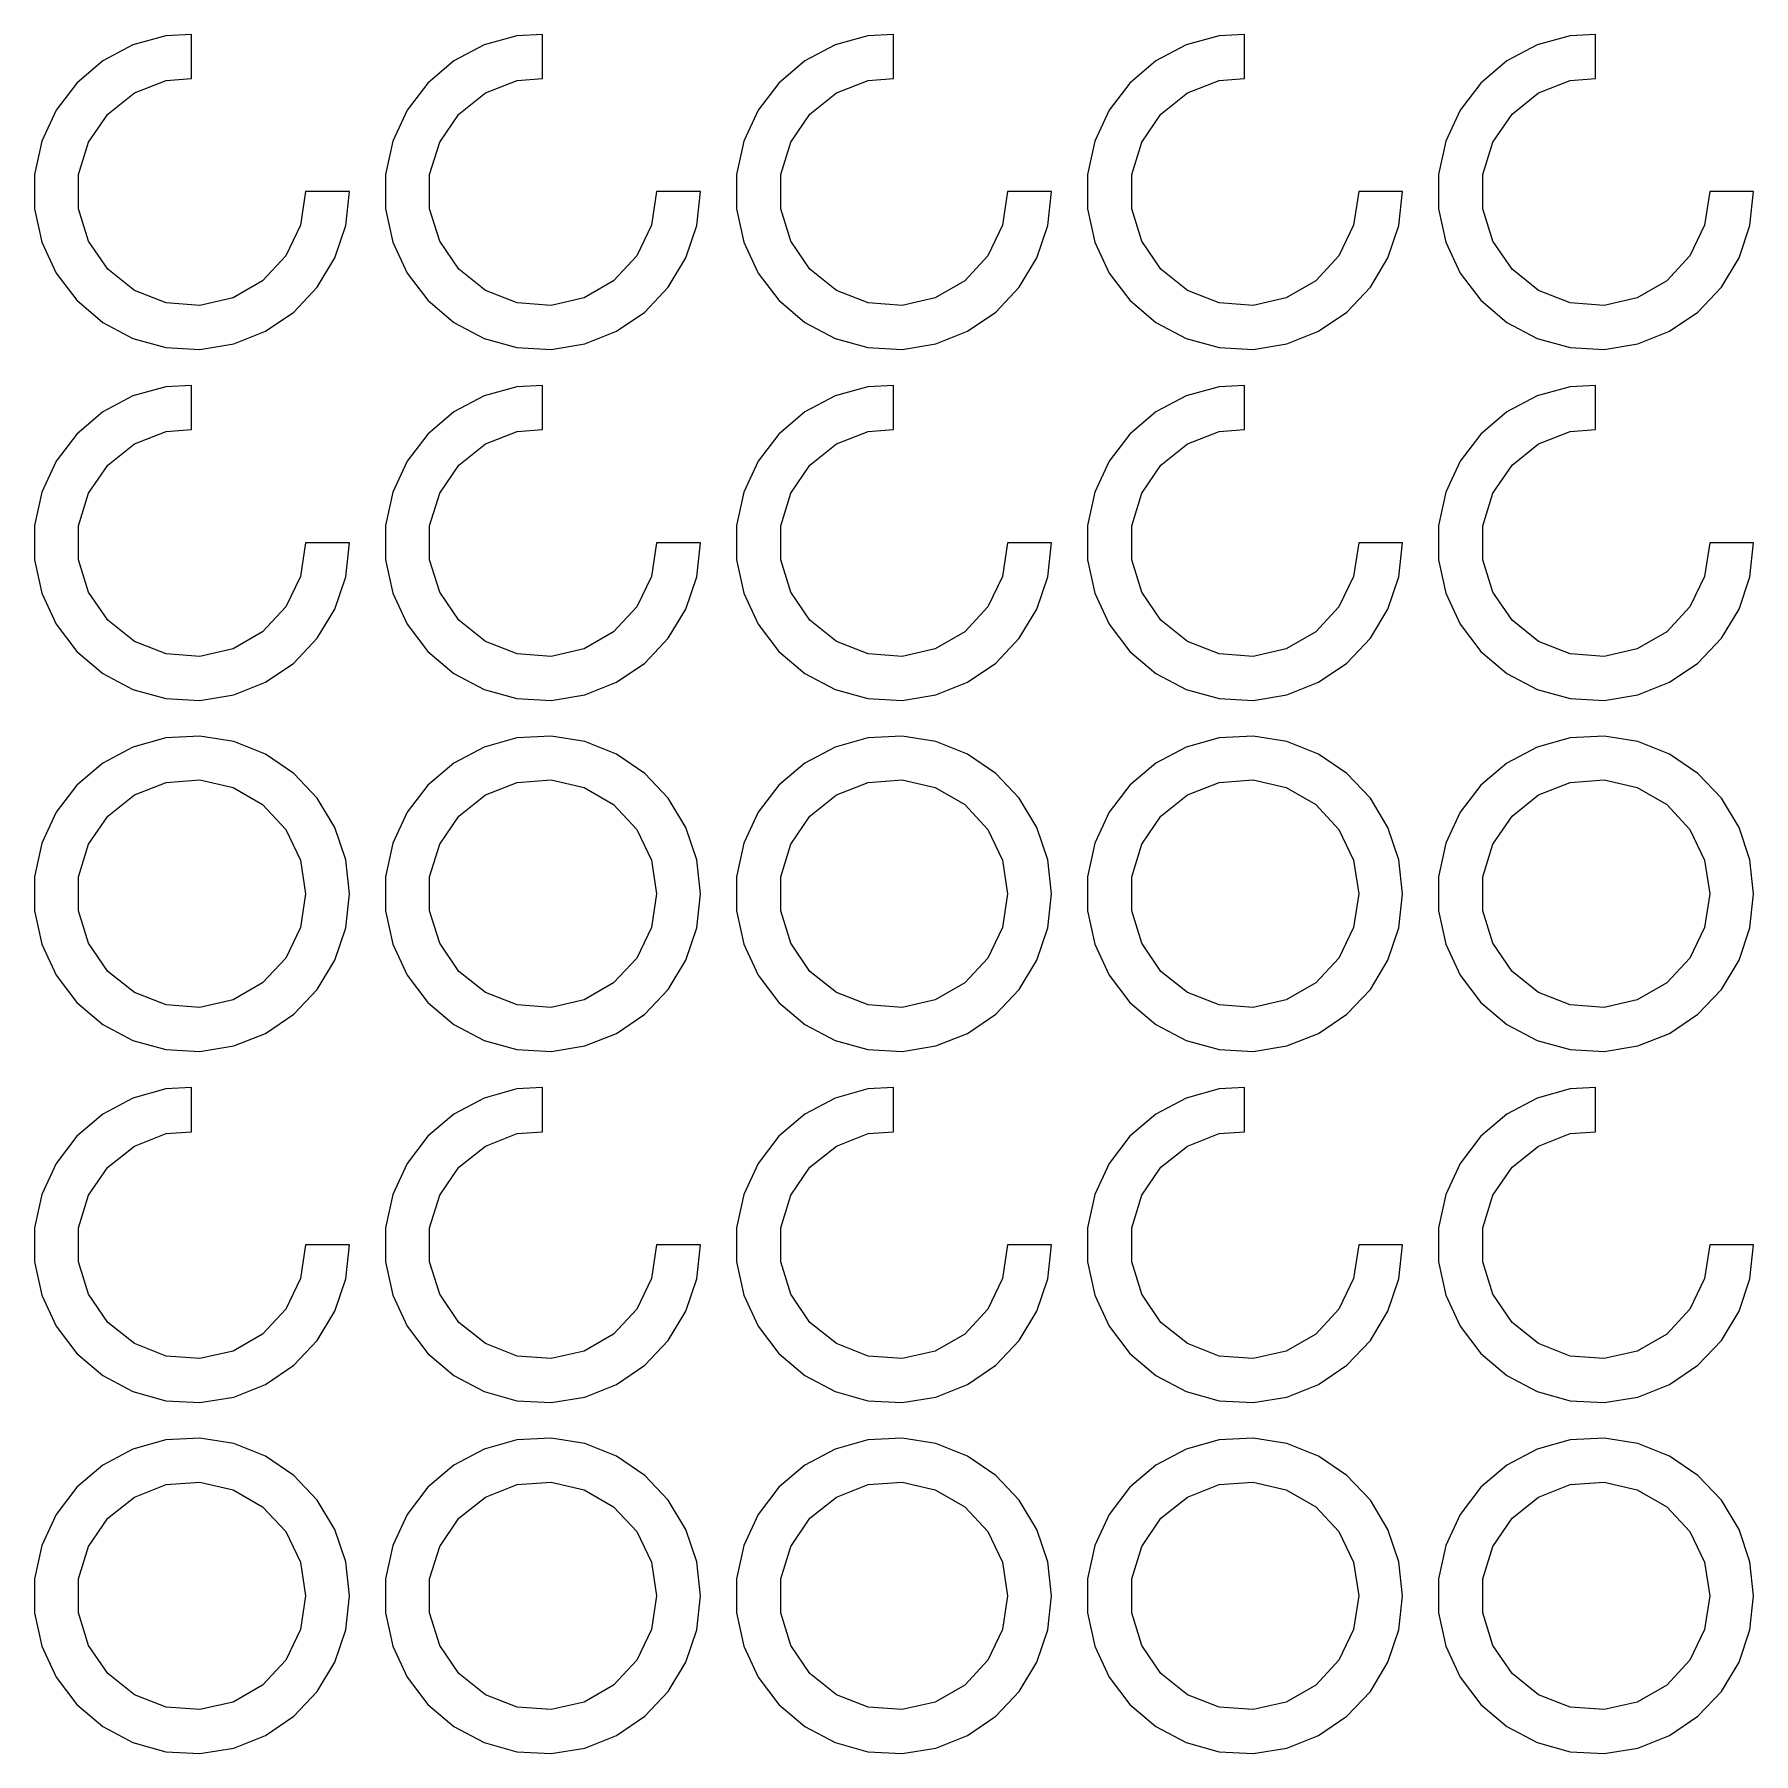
# Model space of a CAD drawing. Header units: metres. Extents: x -9 to 169, y -4 to 94.
# Drawn here: x 71.1 to 169, y -4 to 94 of the extents above; entities that cross this region are included whole.
import ezdxf

# ---------------------------------------------------------------- set-up
doc = ezdxf.new("R2010")
doc.units = ezdxf.units.M

msp = doc.modelspace()

# ---------------------------------------------------------------- linework, layer by layer
for p, q in [((76.6688, 93.3608), (74.9493, 92.4492)), ((78.544, 93.8814), (76.6688, 93.3608)), ((80, 93.9604), (78.544, 93.8814)), ((80, 91.4454), (80, 93.9604)), ((96.6688, 93.3608), (94.9493, 92.4492)), ((98.544, 93.8814), (96.6688, 93.3608)), ((100, 93.9604), (98.544, 93.8814)), ((100, 91.4454), (100, 93.9604)), ((116.669, 93.3608), (114.949, 92.4492)), ((118.544, 93.8814), (116.669, 93.3608)), ((120, 93.9604), (118.544, 93.8814)), ((120, 91.4454), (120, 93.9604)), ((136.669, 93.3608), (134.949, 92.4492)), ((138.544, 93.8814), (136.669, 93.3608)), ((140, 93.9604), (138.544, 93.8814)), ((140, 91.4454), (140, 93.9604)), ((156.669, 93.3608), (154.949, 92.4492)), ((158.544, 93.8814), (156.669, 93.3608)), ((160, 93.9604), (158.544, 93.8814)), ((160, 91.4454), (160, 93.9604)), ((74.9493, 92.4492), (73.466, 91.1893)), ((94.9493, 92.4492), (93.466, 91.1893)), ((114.949, 92.4492), (113.466, 91.1893)), ((134.949, 92.4492), (133.466, 91.1893)), ((154.949, 92.4492), (153.466, 91.1893)), ((73.466, 91.1893), (72.2883, 89.64)), ((76.75, 90.6292), (78.5536, 91.337)), ((78.5536, 91.337), (80, 91.4454)), ((93.466, 91.1893), (92.2883, 89.64)), ((96.75, 90.6292), (98.5536, 91.337)), ((98.5536, 91.337), (100, 91.4454)), ((113.466, 91.1893), (112.288, 89.64)), ((116.75, 90.6292), (118.554, 91.337)), ((118.554, 91.337), (120, 91.4454)), ((133.466, 91.1893), (132.288, 89.64)), ((136.75, 90.6292), (138.554, 91.337)), ((138.554, 91.337), (140, 91.4454)), ((153.466, 91.1893), (152.288, 89.64)), ((156.75, 90.6292), (158.554, 91.337)), ((158.554, 91.337), (160, 91.4454)), ((75.2352, 89.4211), (76.75, 90.6292)), ((95.2352, 89.4211), (96.75, 90.6292)), ((115.235, 89.4211), (116.75, 90.6292)), ((135.235, 89.4211), (136.75, 90.6292)), ((155.235, 89.4211), (156.75, 90.6292)), ((72.2883, 89.64), (71.4711, 87.8737)), ((74.1437, 87.8202), (75.2352, 89.4211)), ((92.2883, 89.64), (91.4711, 87.8737)), ((94.1437, 87.8202), (95.2352, 89.4211)), ((112.288, 89.64), (111.471, 87.8737)), ((114.144, 87.8202), (115.235, 89.4211)), ((132.288, 89.64), (131.471, 87.8737)), ((134.144, 87.8202), (135.235, 89.4211)), ((152.288, 89.64), (151.471, 87.8737)), ((154.144, 87.8202), (155.235, 89.4211)), ((71.4711, 87.8737), (71.0528, 85.9731)), ((73.5726, 85.9688), (74.1437, 87.8202)), ((91.4711, 87.8737), (91.0528, 85.9731)), ((93.5726, 85.9688), (94.1437, 87.8202)), ((111.471, 87.8737), (111.053, 85.9731)), ((113.573, 85.9688), (114.144, 87.8202)), ((131.471, 87.8737), (131.053, 85.9731)), ((133.573, 85.9688), (134.144, 87.8202)), ((151.471, 87.8737), (151.053, 85.9731)), ((153.573, 85.9688), (154.144, 87.8202)), ((71.0528, 85.9731), (71.0528, 84.0269)), ((73.5726, 84.0312), (73.5726, 85.9688)), ((91.0528, 85.9731), (91.0528, 84.0269)), ((93.5726, 84.0312), (93.5726, 85.9688)), ((111.053, 85.9731), (111.053, 84.0269)), ((113.573, 84.0312), (113.573, 85.9688)), ((131.053, 85.9731), (131.053, 84.0269)), ((133.573, 84.0312), (133.573, 85.9688)), ((151.053, 85.9731), (151.053, 84.0269)), ((153.573, 84.0312), (153.573, 85.9688)), ((86.5, 85), (86.2112, 83.0841)), ((89, 85), (86.5, 85)), ((88.7896, 83.0653), (89, 85)), ((106.5, 85), (106.211, 83.0841)), ((109, 85), (106.5, 85)), ((108.79, 83.0653), (109, 85)), ((126.5, 85), (126.211, 83.0841)), ((129, 85), (126.5, 85)), ((128.79, 83.0653), (129, 85)), ((146.5, 85), (146.211, 83.0841)), ((149, 85), (146.5, 85)), ((148.79, 83.0653), (149, 85)), ((166.5, 85), (166.211, 83.0841)), ((169, 85), (166.5, 85)), ((168.79, 83.0653), (169, 85)), ((71.0528, 84.0269), (71.4711, 82.1263)), ((74.1437, 82.1798), (73.5726, 84.0312)), ((91.0528, 84.0269), (91.4711, 82.1263)), ((94.1437, 82.1798), (93.5726, 84.0312)), ((111.053, 84.0269), (111.471, 82.1263)), ((114.144, 82.1798), (113.573, 84.0312)), ((131.053, 84.0269), (131.471, 82.1263)), ((134.144, 82.1798), (133.573, 84.0312)), ((151.053, 84.0269), (151.471, 82.1263)), ((154.144, 82.1798), (153.573, 84.0312)), ((86.2112, 83.0841), (85.3706, 81.3384)), ((88.1682, 81.221), (88.7896, 83.0653)), ((106.211, 83.0841), (105.371, 81.3384)), ((108.168, 81.221), (108.79, 83.0653)), ((126.211, 83.0841), (125.371, 81.3384)), ((128.168, 81.221), (128.79, 83.0653)), ((146.211, 83.0841), (145.371, 81.3384)), ((148.168, 81.221), (148.79, 83.0653)), ((166.211, 83.0841), (165.371, 81.3384)), ((168.168, 81.221), (168.79, 83.0653)), ((71.4711, 82.1263), (72.2883, 80.36)), ((75.2352, 80.5789), (74.1437, 82.1798)), ((85.3706, 81.3384), (84.0527, 79.9181)), ((91.4711, 82.1263), (92.2883, 80.36)), ((95.2352, 80.5789), (94.1437, 82.1798)), ((105.371, 81.3384), (104.053, 79.9181)), ((111.471, 82.1263), (112.288, 80.36)), ((115.235, 80.5789), (114.144, 82.1798)), ((125.371, 81.3384), (124.053, 79.9181)), ((131.471, 82.1263), (132.288, 80.36)), ((135.235, 80.5789), (134.144, 82.1798)), ((145.371, 81.3384), (144.053, 79.9181)), ((151.471, 82.1263), (152.288, 80.36)), ((155.235, 80.5789), (154.144, 82.1798)), ((165.371, 81.3384), (164.053, 79.9181)), ((72.2883, 80.36), (73.466, 78.8107)), ((76.75, 79.3708), (75.2352, 80.5789)), ((87.1648, 79.5534), (88.1682, 81.221)), ((92.2883, 80.36), (93.466, 78.8107)), ((96.75, 79.3708), (95.2352, 80.5789)), ((107.165, 79.5534), (108.168, 81.221)), ((112.288, 80.36), (113.466, 78.8107)), ((116.75, 79.3708), (115.235, 80.5789)), ((127.165, 79.5534), (128.168, 81.221)), ((132.288, 80.36), (133.466, 78.8107)), ((136.75, 79.3708), (135.235, 80.5789)), ((147.165, 79.5534), (148.168, 81.221)), ((152.288, 80.36), (153.466, 78.8107)), ((156.75, 79.3708), (155.235, 80.5789)), ((167.165, 79.5534), (168.168, 81.221)), ((78.5536, 78.663), (76.75, 79.3708)), ((84.0527, 79.9181), (82.3747, 78.9493)), ((85.8265, 78.1405), (87.1648, 79.5534)), ((98.5536, 78.663), (96.75, 79.3708)), ((104.053, 79.9181), (102.375, 78.9493)), ((105.826, 78.1405), (107.165, 79.5534)), ((118.554, 78.663), (116.75, 79.3708)), ((124.053, 79.9181), (122.375, 78.9493)), ((125.826, 78.1405), (127.165, 79.5534)), ((138.554, 78.663), (136.75, 79.3708)), ((144.053, 79.9181), (142.375, 78.9493)), ((145.826, 78.1405), (147.165, 79.5534)), ((158.554, 78.663), (156.75, 79.3708)), ((164.053, 79.9181), (162.375, 78.9493)), ((165.826, 78.1405), (167.165, 79.5534)), ((73.466, 78.8107), (74.9493, 77.5508)), ((80.4857, 78.5182), (78.5536, 78.663)), ((82.3747, 78.9493), (80.4857, 78.5182)), ((93.466, 78.8107), (94.9493, 77.5508)), ((100.486, 78.5182), (98.5536, 78.663)), ((102.375, 78.9493), (100.486, 78.5182)), ((113.466, 78.8107), (114.949, 77.5508)), ((120.486, 78.5182), (118.554, 78.663)), ((122.375, 78.9493), (120.486, 78.5182)), ((133.466, 78.8107), (134.949, 77.5508)), ((140.486, 78.5182), (138.554, 78.663)), ((142.375, 78.9493), (140.486, 78.5182)), ((153.466, 78.8107), (154.949, 77.5508)), ((160.486, 78.5182), (158.554, 78.663)), ((162.375, 78.9493), (160.486, 78.5182)), ((74.9493, 77.5508), (76.6688, 76.6392)), ((84.2157, 77.0484), (85.8265, 78.1405)), ((94.9493, 77.5508), (96.6688, 76.6392)), ((104.216, 77.0484), (105.826, 78.1405)), ((114.949, 77.5508), (116.669, 76.6392)), ((124.216, 77.0484), (125.826, 78.1405)), ((134.949, 77.5508), (136.669, 76.6392)), ((144.216, 77.0484), (145.826, 78.1405)), ((154.949, 77.5508), (156.669, 76.6392)), ((164.216, 77.0484), (165.826, 78.1405)), ((76.6688, 76.6392), (78.544, 76.1186)), ((82.4078, 76.3281), (84.2157, 77.0484)), ((96.6688, 76.6392), (98.544, 76.1186)), ((102.408, 76.3281), (104.216, 77.0484)), ((116.669, 76.6392), (118.544, 76.1186)), ((122.408, 76.3281), (124.216, 77.0484)), ((136.669, 76.6392), (138.544, 76.1186)), ((142.408, 76.3281), (144.216, 77.0484)), ((156.669, 76.6392), (158.544, 76.1186)), ((162.408, 76.3281), (164.216, 77.0484)), ((78.544, 76.1186), (80.4872, 76.0132)), ((80.4872, 76.0132), (82.4078, 76.3281)), ((98.544, 76.1186), (100.487, 76.0132)), ((100.487, 76.0132), (102.408, 76.3281)), ((118.544, 76.1186), (120.487, 76.0132)), ((120.487, 76.0132), (122.408, 76.3281)), ((138.544, 76.1186), (140.487, 76.0132)), ((140.487, 76.0132), (142.408, 76.3281)), ((158.544, 76.1186), (160.487, 76.0132)), ((160.487, 76.0132), (162.408, 76.3281)), ((78.544, 73.8814), (76.6688, 73.3608)), ((80, 73.9604), (78.544, 73.8814)), ((80, 71.4454), (80, 73.9604)), ((98.544, 73.8814), (96.6688, 73.3608)), ((100, 73.9604), (98.544, 73.8814)), ((100, 71.4454), (100, 73.9604)), ((118.544, 73.8814), (116.669, 73.3608)), ((120, 73.9604), (118.544, 73.8814)), ((120, 71.4454), (120, 73.9604)), ((138.544, 73.8814), (136.669, 73.3608)), ((140, 73.9604), (138.544, 73.8814)), ((140, 71.4454), (140, 73.9604)), ((158.544, 73.8814), (156.669, 73.3608)), ((160, 73.9604), (158.544, 73.8814)), ((160, 71.4454), (160, 73.9604)), ((76.6688, 73.3608), (74.9493, 72.4492)), ((96.6688, 73.3608), (94.9493, 72.4492)), ((116.669, 73.3608), (114.949, 72.4492)), ((136.669, 73.3608), (134.949, 72.4492)), ((156.669, 73.3608), (154.949, 72.4492)), ((74.9493, 72.4492), (73.466, 71.1893)), ((94.9493, 72.4492), (93.466, 71.1893)), ((114.949, 72.4492), (113.466, 71.1893)), ((134.949, 72.4492), (133.466, 71.1893)), ((154.949, 72.4492), (153.466, 71.1893)), ((73.466, 71.1893), (72.2883, 69.64)), ((75.2352, 69.4211), (76.75, 70.6292)), ((76.75, 70.6292), (78.5536, 71.337)), ((78.5536, 71.337), (80, 71.4454)), ((93.466, 71.1893), (92.2883, 69.64)), ((95.2352, 69.4211), (96.75, 70.6292)), ((96.75, 70.6292), (98.5536, 71.337)), ((98.5536, 71.337), (100, 71.4454)), ((113.466, 71.1893), (112.288, 69.64)), ((115.235, 69.4211), (116.75, 70.6292)), ((116.75, 70.6292), (118.554, 71.337)), ((118.554, 71.337), (120, 71.4454)), ((133.466, 71.1893), (132.288, 69.64)), ((135.235, 69.4211), (136.75, 70.6292)), ((136.75, 70.6292), (138.554, 71.337)), ((138.554, 71.337), (140, 71.4454)), ((153.466, 71.1893), (152.288, 69.64)), ((155.235, 69.4211), (156.75, 70.6292)), ((156.75, 70.6292), (158.554, 71.337)), ((158.554, 71.337), (160, 71.4454)), ((72.2883, 69.64), (71.4711, 67.8737)), ((92.2883, 69.64), (91.4711, 67.8737)), ((112.288, 69.64), (111.471, 67.8737)), ((132.288, 69.64), (131.471, 67.8737)), ((152.288, 69.64), (151.471, 67.8737)), ((74.1437, 67.8202), (75.2352, 69.4211)), ((94.1437, 67.8202), (95.2352, 69.4211)), ((114.144, 67.8202), (115.235, 69.4211)), ((134.144, 67.8202), (135.235, 69.4211)), ((154.144, 67.8202), (155.235, 69.4211)), ((71.4711, 67.8737), (71.0528, 65.9731)), ((73.5726, 65.9688), (74.1437, 67.8202)), ((91.4711, 67.8737), (91.0528, 65.9731)), ((93.5726, 65.9688), (94.1437, 67.8202)), ((111.471, 67.8737), (111.053, 65.9731)), ((113.573, 65.9688), (114.144, 67.8202)), ((131.471, 67.8737), (131.053, 65.9731)), ((133.573, 65.9688), (134.144, 67.8202)), ((151.471, 67.8737), (151.053, 65.9731)), ((153.573, 65.9688), (154.144, 67.8202)), ((71.0528, 65.9731), (71.0528, 64.0269)), ((73.5726, 64.0312), (73.5726, 65.9688)), ((91.0528, 65.9731), (91.0528, 64.0269)), ((93.5726, 64.0312), (93.5726, 65.9688)), ((111.053, 65.9731), (111.053, 64.0269)), ((113.573, 64.0312), (113.573, 65.9688)), ((131.053, 65.9731), (131.053, 64.0269)), ((133.573, 64.0312), (133.573, 65.9688)), ((151.053, 65.9731), (151.053, 64.0269)), ((153.573, 64.0312), (153.573, 65.9688)), ((86.5, 65), (86.2112, 63.0841)), ((89, 65), (86.5, 65)), ((88.7896, 63.0653), (89, 65)), ((106.5, 65), (106.211, 63.0841)), ((109, 65), (106.5, 65)), ((108.79, 63.0653), (109, 65)), ((126.5, 65), (126.211, 63.0841)), ((129, 65), (126.5, 65)), ((128.79, 63.0653), (129, 65)), ((146.5, 65), (146.211, 63.0841)), ((149, 65), (146.5, 65)), ((148.79, 63.0653), (149, 65)), ((166.5, 65), (166.211, 63.0841)), ((169, 65), (166.5, 65)), ((168.79, 63.0653), (169, 65)), ((71.0528, 64.0269), (71.4711, 62.1263)), ((74.1437, 62.1798), (73.5726, 64.0312)), ((91.0528, 64.0269), (91.4711, 62.1263)), ((94.1437, 62.1798), (93.5726, 64.0312)), ((111.053, 64.0269), (111.471, 62.1263)), ((114.144, 62.1798), (113.573, 64.0312)), ((131.053, 64.0269), (131.471, 62.1263)), ((134.144, 62.1798), (133.573, 64.0312)), ((151.053, 64.0269), (151.471, 62.1263)), ((154.144, 62.1798), (153.573, 64.0312)), ((86.2112, 63.0841), (85.3706, 61.3384)), ((88.1682, 61.221), (88.7896, 63.0653)), ((106.211, 63.0841), (105.371, 61.3384)), ((108.168, 61.221), (108.79, 63.0653)), ((126.211, 63.0841), (125.371, 61.3384)), ((128.168, 61.221), (128.79, 63.0653)), ((146.211, 63.0841), (145.371, 61.3384)), ((148.168, 61.221), (148.79, 63.0653)), ((166.211, 63.0841), (165.371, 61.3384)), ((168.168, 61.221), (168.79, 63.0653)), ((71.4711, 62.1263), (72.2883, 60.36)), ((75.2352, 60.5789), (74.1437, 62.1798)), ((91.4711, 62.1263), (92.2883, 60.36)), ((95.2352, 60.5789), (94.1437, 62.1798)), ((111.471, 62.1263), (112.288, 60.36)), ((115.235, 60.5789), (114.144, 62.1798)), ((131.471, 62.1263), (132.288, 60.36)), ((135.235, 60.5789), (134.144, 62.1798)), ((151.471, 62.1263), (152.288, 60.36)), ((155.235, 60.5789), (154.144, 62.1798)), ((85.3706, 61.3384), (84.0527, 59.9181)), ((87.1648, 59.5534), (88.1682, 61.221)), ((105.371, 61.3384), (104.053, 59.9181)), ((107.165, 59.5534), (108.168, 61.221)), ((125.371, 61.3384), (124.053, 59.9181)), ((127.165, 59.5534), (128.168, 61.221)), ((145.371, 61.3384), (144.053, 59.9181)), ((147.165, 59.5534), (148.168, 61.221)), ((165.371, 61.3384), (164.053, 59.9181)), ((167.165, 59.5534), (168.168, 61.221)), ((72.2883, 60.36), (73.466, 58.8107)), ((76.75, 59.3708), (75.2352, 60.5789)), ((84.0527, 59.9181), (82.3747, 58.9493)), ((92.2883, 60.36), (93.466, 58.8107)), ((96.75, 59.3708), (95.2352, 60.5789)), ((104.053, 59.9181), (102.375, 58.9493)), ((112.288, 60.36), (113.466, 58.8107)), ((116.75, 59.3708), (115.235, 60.5789)), ((124.053, 59.9181), (122.375, 58.9493)), ((132.288, 60.36), (133.466, 58.8107)), ((136.75, 59.3708), (135.235, 60.5789)), ((144.053, 59.9181), (142.375, 58.9493)), ((152.288, 60.36), (153.466, 58.8107)), ((156.75, 59.3708), (155.235, 60.5789)), ((164.053, 59.9181), (162.375, 58.9493)), ((73.466, 58.8107), (74.9493, 57.5508)), ((78.5536, 58.663), (76.75, 59.3708)), ((82.3747, 58.9493), (80.4857, 58.5182)), ((85.8265, 58.1405), (87.1648, 59.5534)), ((93.466, 58.8107), (94.9493, 57.5508)), ((98.5536, 58.663), (96.75, 59.3708)), ((102.375, 58.9493), (100.486, 58.5182)), ((105.826, 58.1405), (107.165, 59.5534)), ((113.466, 58.8107), (114.949, 57.5508)), ((118.554, 58.663), (116.75, 59.3708)), ((122.375, 58.9493), (120.486, 58.5182)), ((125.826, 58.1405), (127.165, 59.5534)), ((133.466, 58.8107), (134.949, 57.5508)), ((138.554, 58.663), (136.75, 59.3708)), ((142.375, 58.9493), (140.486, 58.5182)), ((145.826, 58.1405), (147.165, 59.5534)), ((153.466, 58.8107), (154.949, 57.5508)), ((158.554, 58.663), (156.75, 59.3708)), ((162.375, 58.9493), (160.486, 58.5182)), ((165.826, 58.1405), (167.165, 59.5534)), ((80.4857, 58.5182), (78.5536, 58.663)), ((84.2157, 57.0484), (85.8265, 58.1405)), ((100.486, 58.5182), (98.5536, 58.663)), ((104.216, 57.0484), (105.826, 58.1405)), ((120.486, 58.5182), (118.554, 58.663)), ((124.216, 57.0484), (125.826, 58.1405)), ((140.486, 58.5182), (138.554, 58.663)), ((144.216, 57.0484), (145.826, 58.1405)), ((160.486, 58.5182), (158.554, 58.663)), ((164.216, 57.0484), (165.826, 58.1405)), ((74.9493, 57.5508), (76.6688, 56.6392)), ((82.4078, 56.3281), (84.2157, 57.0484)), ((94.9493, 57.5508), (96.6688, 56.6392)), ((102.408, 56.3281), (104.216, 57.0484)), ((114.949, 57.5508), (116.669, 56.6392)), ((122.408, 56.3281), (124.216, 57.0484)), ((134.949, 57.5508), (136.669, 56.6392)), ((142.408, 56.3281), (144.216, 57.0484)), ((154.949, 57.5508), (156.669, 56.6392)), ((162.408, 56.3281), (164.216, 57.0484)), ((76.6688, 56.6392), (78.544, 56.1186)), ((78.544, 56.1186), (80.4872, 56.0132)), ((80.4872, 56.0132), (82.4078, 56.3281)), ((96.6688, 56.6392), (98.544, 56.1186)), ((98.544, 56.1186), (100.487, 56.0132)), ((100.487, 56.0132), (102.408, 56.3281)), ((116.669, 56.6392), (118.544, 56.1186)), ((118.544, 56.1186), (120.487, 56.0132)), ((120.487, 56.0132), (122.408, 56.3281)), ((136.669, 56.6392), (138.544, 56.1186)), ((138.544, 56.1186), (140.487, 56.0132)), ((140.487, 56.0132), (142.408, 56.3281)), ((156.669, 56.6392), (158.544, 56.1186)), ((158.544, 56.1186), (160.487, 56.0132)), ((160.487, 56.0132), (162.408, 56.3281)), ((78.544, 53.8814), (76.6688, 53.3608)), ((80.4872, 53.9868), (78.544, 53.8814)), ((82.4078, 53.6719), (80.4872, 53.9868)), ((98.544, 53.8814), (96.6688, 53.3608)), ((100.487, 53.9868), (98.544, 53.8814)), ((102.408, 53.6719), (100.487, 53.9868)), ((118.544, 53.8814), (116.669, 53.3608)), ((120.487, 53.9868), (118.544, 53.8814)), ((122.408, 53.6719), (120.487, 53.9868)), ((138.544, 53.8814), (136.669, 53.3608)), ((140.487, 53.9868), (138.544, 53.8814)), ((142.408, 53.6719), (140.487, 53.9868)), ((158.544, 53.8814), (156.669, 53.3608)), ((160.487, 53.9868), (158.544, 53.8814)), ((162.408, 53.6719), (160.487, 53.9868)), ((76.6688, 53.3608), (74.9493, 52.4492)), ((84.2157, 52.9516), (82.4078, 53.6719)), ((85.8265, 51.8595), (84.2157, 52.9516)), ((96.6688, 53.3608), (94.9493, 52.4492)), ((104.216, 52.9516), (102.408, 53.6719)), ((105.826, 51.8595), (104.216, 52.9516)), ((116.669, 53.3608), (114.949, 52.4492)), ((124.216, 52.9516), (122.408, 53.6719)), ((125.826, 51.8595), (124.216, 52.9516)), ((136.669, 53.3608), (134.949, 52.4492)), ((144.216, 52.9516), (142.408, 53.6719)), ((145.826, 51.8595), (144.216, 52.9516)), ((156.669, 53.3608), (154.949, 52.4492)), ((164.216, 52.9516), (162.408, 53.6719)), ((165.826, 51.8595), (164.216, 52.9516)), ((74.9493, 52.4492), (73.466, 51.1893)), ((94.9493, 52.4492), (93.466, 51.1893)), ((114.949, 52.4492), (113.466, 51.1893)), ((134.949, 52.4492), (133.466, 51.1893)), ((154.949, 52.4492), (153.466, 51.1893)), ((73.466, 51.1893), (72.2883, 49.64)), ((76.75, 50.6292), (78.5536, 51.337)), ((78.5536, 51.337), (80.4857, 51.4818)), ((80.4857, 51.4818), (82.3747, 51.0507)), ((82.3747, 51.0507), (84.0527, 50.0819)), ((87.1648, 50.4466), (85.8265, 51.8595)), ((93.466, 51.1893), (92.2883, 49.64)), ((96.75, 50.6292), (98.5536, 51.337)), ((98.5536, 51.337), (100.486, 51.4818)), ((100.486, 51.4818), (102.375, 51.0507)), ((102.375, 51.0507), (104.053, 50.0819)), ((107.165, 50.4466), (105.826, 51.8595)), ((113.466, 51.1893), (112.288, 49.64)), ((116.75, 50.6292), (118.554, 51.337)), ((118.554, 51.337), (120.486, 51.4818)), ((120.486, 51.4818), (122.375, 51.0507)), ((122.375, 51.0507), (124.053, 50.0819)), ((127.165, 50.4466), (125.826, 51.8595)), ((133.466, 51.1893), (132.288, 49.64)), ((136.75, 50.6292), (138.554, 51.337)), ((138.554, 51.337), (140.486, 51.4818)), ((140.486, 51.4818), (142.375, 51.0507)), ((142.375, 51.0507), (144.053, 50.0819)), ((147.165, 50.4466), (145.826, 51.8595)), ((153.466, 51.1893), (152.288, 49.64)), ((156.75, 50.6292), (158.554, 51.337)), ((158.554, 51.337), (160.486, 51.4818)), ((160.486, 51.4818), (162.375, 51.0507)), ((162.375, 51.0507), (164.053, 50.0819)), ((167.165, 50.4466), (165.826, 51.8595)), ((75.2352, 49.4211), (76.75, 50.6292)), ((84.0527, 50.0819), (85.3706, 48.6616)), ((88.1682, 48.779), (87.1648, 50.4466)), ((95.2352, 49.4211), (96.75, 50.6292)), ((104.053, 50.0819), (105.371, 48.6616)), ((108.168, 48.779), (107.165, 50.4466)), ((115.235, 49.4211), (116.75, 50.6292)), ((124.053, 50.0819), (125.371, 48.6616)), ((128.168, 48.779), (127.165, 50.4466)), ((135.235, 49.4211), (136.75, 50.6292)), ((144.053, 50.0819), (145.371, 48.6616)), ((148.168, 48.779), (147.165, 50.4466)), ((155.235, 49.4211), (156.75, 50.6292)), ((164.053, 50.0819), (165.371, 48.6616)), ((168.168, 48.779), (167.165, 50.4466)), ((72.2883, 49.64), (71.4711, 47.8737)), ((74.1437, 47.8202), (75.2352, 49.4211)), ((92.2883, 49.64), (91.4711, 47.8737)), ((94.1437, 47.8202), (95.2352, 49.4211)), ((112.288, 49.64), (111.471, 47.8737)), ((114.144, 47.8202), (115.235, 49.4211)), ((132.288, 49.64), (131.471, 47.8737)), ((134.144, 47.8202), (135.235, 49.4211)), ((152.288, 49.64), (151.471, 47.8737)), ((154.144, 47.8202), (155.235, 49.4211)), ((85.3706, 48.6616), (86.2112, 46.9159)), ((88.7896, 46.9347), (88.1682, 48.779)), ((105.371, 48.6616), (106.211, 46.9159)), ((108.79, 46.9347), (108.168, 48.779)), ((125.371, 48.6616), (126.211, 46.9159)), ((128.79, 46.9347), (128.168, 48.779)), ((145.371, 48.6616), (146.211, 46.9159)), ((148.79, 46.9347), (148.168, 48.779)), ((165.371, 48.6616), (166.211, 46.9159)), ((168.79, 46.9347), (168.168, 48.779)), ((71.4711, 47.8737), (71.0528, 45.9731)), ((73.5726, 45.9688), (74.1437, 47.8202)), ((91.4711, 47.8737), (91.0528, 45.9731)), ((93.5726, 45.9688), (94.1437, 47.8202)), ((111.471, 47.8737), (111.053, 45.9731)), ((113.573, 45.9688), (114.144, 47.8202)), ((131.471, 47.8737), (131.053, 45.9731)), ((133.573, 45.9688), (134.144, 47.8202)), ((151.471, 47.8737), (151.053, 45.9731)), ((153.573, 45.9688), (154.144, 47.8202)), ((86.2112, 46.9159), (86.5, 45)), ((89, 45), (88.7896, 46.9347)), ((106.211, 46.9159), (106.5, 45)), ((109, 45), (108.79, 46.9347)), ((126.211, 46.9159), (126.5, 45)), ((129, 45), (128.79, 46.9347)), ((146.211, 46.9159), (146.5, 45)), ((149, 45), (148.79, 46.9347)), ((166.211, 46.9159), (166.5, 45)), ((169, 45), (168.79, 46.9347)), ((71.0528, 45.9731), (71.0528, 44.0269)), ((73.5726, 44.0312), (73.5726, 45.9688)), ((91.0528, 45.9731), (91.0528, 44.0269)), ((93.5726, 44.0312), (93.5726, 45.9688)), ((111.053, 45.9731), (111.053, 44.0269)), ((113.573, 44.0312), (113.573, 45.9688)), ((131.053, 45.9731), (131.053, 44.0269)), ((133.573, 44.0312), (133.573, 45.9688)), ((151.053, 45.9731), (151.053, 44.0269)), ((153.573, 44.0312), (153.573, 45.9688)), ((86.5, 45), (86.2112, 43.0841)), ((88.7896, 43.0653), (89, 45)), ((106.5, 45), (106.211, 43.0841)), ((108.79, 43.0653), (109, 45)), ((126.5, 45), (126.211, 43.0841)), ((128.79, 43.0653), (129, 45)), ((146.5, 45), (146.211, 43.0841)), ((148.79, 43.0653), (149, 45)), ((166.5, 45), (166.211, 43.0841)), ((168.79, 43.0653), (169, 45)), ((71.0528, 44.0269), (71.4711, 42.1263)), ((74.1437, 42.1798), (73.5726, 44.0312)), ((91.0528, 44.0269), (91.4711, 42.1263)), ((94.1437, 42.1798), (93.5726, 44.0312)), ((111.053, 44.0269), (111.471, 42.1263)), ((114.144, 42.1798), (113.573, 44.0312)), ((131.053, 44.0269), (131.471, 42.1263)), ((134.144, 42.1798), (133.573, 44.0312)), ((151.053, 44.0269), (151.471, 42.1263)), ((154.144, 42.1798), (153.573, 44.0312)), ((71.4711, 42.1263), (72.2883, 40.36)), ((75.2352, 40.5789), (74.1437, 42.1798)), ((86.2112, 43.0841), (85.3706, 41.3384)), ((88.1682, 41.221), (88.7896, 43.0653)), ((91.4711, 42.1263), (92.2883, 40.36)), ((95.2352, 40.5789), (94.1437, 42.1798)), ((106.211, 43.0841), (105.371, 41.3384)), ((108.168, 41.221), (108.79, 43.0653)), ((111.471, 42.1263), (112.288, 40.36)), ((115.235, 40.5789), (114.144, 42.1798)), ((126.211, 43.0841), (125.371, 41.3384)), ((128.168, 41.221), (128.79, 43.0653)), ((131.471, 42.1263), (132.288, 40.36)), ((135.235, 40.5789), (134.144, 42.1798)), ((146.211, 43.0841), (145.371, 41.3384)), ((148.168, 41.221), (148.79, 43.0653)), ((151.471, 42.1263), (152.288, 40.36)), ((155.235, 40.5789), (154.144, 42.1798)), ((166.211, 43.0841), (165.371, 41.3384)), ((168.168, 41.221), (168.79, 43.0653)), ((85.3706, 41.3384), (84.0527, 39.9181)), ((87.1648, 39.5534), (88.1682, 41.221)), ((105.371, 41.3384), (104.053, 39.9181)), ((107.165, 39.5534), (108.168, 41.221)), ((125.371, 41.3384), (124.053, 39.9181)), ((127.165, 39.5534), (128.168, 41.221)), ((145.371, 41.3384), (144.053, 39.9181)), ((147.165, 39.5534), (148.168, 41.221)), ((165.371, 41.3384), (164.053, 39.9181)), ((167.165, 39.5534), (168.168, 41.221)), ((72.2883, 40.36), (73.466, 38.8107)), ((76.75, 39.3708), (75.2352, 40.5789)), ((92.2883, 40.36), (93.466, 38.8107)), ((96.75, 39.3708), (95.2352, 40.5789)), ((112.288, 40.36), (113.466, 38.8107)), ((116.75, 39.3708), (115.235, 40.5789)), ((132.288, 40.36), (133.466, 38.8107)), ((136.75, 39.3708), (135.235, 40.5789)), ((152.288, 40.36), (153.466, 38.8107)), ((156.75, 39.3708), (155.235, 40.5789)), ((78.5536, 38.663), (76.75, 39.3708)), ((84.0527, 39.9181), (82.3747, 38.9493)), ((85.8265, 38.1405), (87.1648, 39.5534)), ((98.5536, 38.663), (96.75, 39.3708)), ((104.053, 39.9181), (102.375, 38.9493)), ((105.826, 38.1405), (107.165, 39.5534)), ((118.554, 38.663), (116.75, 39.3708)), ((124.053, 39.9181), (122.375, 38.9493)), ((125.826, 38.1405), (127.165, 39.5534)), ((138.554, 38.663), (136.75, 39.3708)), ((144.053, 39.9181), (142.375, 38.9493)), ((145.826, 38.1405), (147.165, 39.5534)), ((158.554, 38.663), (156.75, 39.3708)), ((164.053, 39.9181), (162.375, 38.9493)), ((165.826, 38.1405), (167.165, 39.5534)), ((73.466, 38.8107), (74.9493, 37.5508)), ((80.4857, 38.5182), (78.5536, 38.663)), ((82.3747, 38.9493), (80.4857, 38.5182)), ((93.466, 38.8107), (94.9493, 37.5508)), ((100.486, 38.5182), (98.5536, 38.663)), ((102.375, 38.9493), (100.486, 38.5182)), ((113.466, 38.8107), (114.949, 37.5508)), ((120.486, 38.5182), (118.554, 38.663)), ((122.375, 38.9493), (120.486, 38.5182)), ((133.466, 38.8107), (134.949, 37.5508)), ((140.486, 38.5182), (138.554, 38.663)), ((142.375, 38.9493), (140.486, 38.5182)), ((153.466, 38.8107), (154.949, 37.5508)), ((160.486, 38.5182), (158.554, 38.663)), ((162.375, 38.9493), (160.486, 38.5182)), ((74.9493, 37.5508), (76.6688, 36.6392)), ((84.2157, 37.0484), (85.8265, 38.1405)), ((94.9493, 37.5508), (96.6688, 36.6392)), ((104.216, 37.0484), (105.826, 38.1405)), ((114.949, 37.5508), (116.669, 36.6392)), ((124.216, 37.0484), (125.826, 38.1405)), ((134.949, 37.5508), (136.669, 36.6392)), ((144.216, 37.0484), (145.826, 38.1405)), ((154.949, 37.5508), (156.669, 36.6392)), ((164.216, 37.0484), (165.826, 38.1405)), ((76.6688, 36.6392), (78.544, 36.1186)), ((80.4872, 36.0132), (82.4078, 36.3281)), ((82.4078, 36.3281), (84.2157, 37.0484)), ((96.6688, 36.6392), (98.544, 36.1186)), ((100.487, 36.0132), (102.408, 36.3281)), ((102.408, 36.3281), (104.216, 37.0484)), ((116.669, 36.6392), (118.544, 36.1186)), ((120.487, 36.0132), (122.408, 36.3281)), ((122.408, 36.3281), (124.216, 37.0484)), ((136.669, 36.6392), (138.544, 36.1186)), ((140.487, 36.0132), (142.408, 36.3281)), ((142.408, 36.3281), (144.216, 37.0484)), ((156.669, 36.6392), (158.544, 36.1186)), ((160.487, 36.0132), (162.408, 36.3281)), ((162.408, 36.3281), (164.216, 37.0484)), ((78.544, 36.1186), (80.4872, 36.0132)), ((98.544, 36.1186), (100.487, 36.0132)), ((118.544, 36.1186), (120.487, 36.0132)), ((138.544, 36.1186), (140.487, 36.0132)), ((158.544, 36.1186), (160.487, 36.0132)), ((76.6688, 33.3608), (74.9493, 32.4492)), ((78.544, 33.8814), (76.6688, 33.3608)), ((80, 33.9604), (78.544, 33.8814)), ((80, 31.4454), (80, 33.9604)), ((96.6688, 33.3608), (94.9493, 32.4492)), ((98.544, 33.8814), (96.6688, 33.3608)), ((100, 33.9604), (98.544, 33.8814)), ((100, 31.4454), (100, 33.9604)), ((116.669, 33.3608), (114.949, 32.4492)), ((118.544, 33.8814), (116.669, 33.3608)), ((120, 33.9604), (118.544, 33.8814)), ((120, 31.4454), (120, 33.9604)), ((136.669, 33.3608), (134.949, 32.4492)), ((138.544, 33.8814), (136.669, 33.3608)), ((140, 33.9604), (138.544, 33.8814)), ((140, 31.4454), (140, 33.9604)), ((156.669, 33.3608), (154.949, 32.4492)), ((158.544, 33.8814), (156.669, 33.3608)), ((160, 33.9604), (158.544, 33.8814)), ((160, 31.4454), (160, 33.9604)), ((74.9493, 32.4492), (73.466, 31.1893)), ((94.9493, 32.4492), (93.466, 31.1893)), ((114.949, 32.4492), (113.466, 31.1893)), ((134.949, 32.4492), (133.466, 31.1893)), ((154.949, 32.4492), (153.466, 31.1893)), ((78.5536, 31.337), (80, 31.4454)), ((98.5536, 31.337), (100, 31.4454)), ((118.554, 31.337), (120, 31.4454)), ((138.554, 31.337), (140, 31.4454)), ((158.554, 31.337), (160, 31.4454)), ((73.466, 31.1893), (72.2883, 29.64)), ((75.2352, 29.4211), (76.75, 30.6292)), ((76.75, 30.6292), (78.5536, 31.337)), ((93.466, 31.1893), (92.2883, 29.64)), ((95.2352, 29.4211), (96.75, 30.6292)), ((96.75, 30.6292), (98.5536, 31.337)), ((113.466, 31.1893), (112.288, 29.64)), ((115.235, 29.4211), (116.75, 30.6292)), ((116.75, 30.6292), (118.554, 31.337)), ((133.466, 31.1893), (132.288, 29.64)), ((135.235, 29.4211), (136.75, 30.6292)), ((136.75, 30.6292), (138.554, 31.337)), ((153.466, 31.1893), (152.288, 29.64)), ((155.235, 29.4211), (156.75, 30.6292)), ((156.75, 30.6292), (158.554, 31.337)), ((72.2883, 29.64), (71.4711, 27.8737)), ((74.1437, 27.8202), (75.2352, 29.4211)), ((92.2883, 29.64), (91.4711, 27.8737)), ((94.1437, 27.8202), (95.2352, 29.4211)), ((112.288, 29.64), (111.471, 27.8737)), ((114.144, 27.8202), (115.235, 29.4211)), ((132.288, 29.64), (131.471, 27.8737)), ((134.144, 27.8202), (135.235, 29.4211)), ((152.288, 29.64), (151.471, 27.8737)), ((154.144, 27.8202), (155.235, 29.4211)), ((71.4711, 27.8737), (71.0528, 25.9731)), ((73.5726, 25.9688), (74.1437, 27.8202)), ((91.4711, 27.8737), (91.0528, 25.9731)), ((93.5726, 25.9688), (94.1437, 27.8202)), ((111.471, 27.8737), (111.053, 25.9731)), ((113.573, 25.9688), (114.144, 27.8202)), ((131.471, 27.8737), (131.053, 25.9731)), ((133.573, 25.9688), (134.144, 27.8202)), ((151.471, 27.8737), (151.053, 25.9731)), ((153.573, 25.9688), (154.144, 27.8202)), ((71.0528, 25.9731), (71.0528, 24.0269)), ((73.5726, 24.0312), (73.5726, 25.9688)), ((91.0528, 25.9731), (91.0528, 24.0269)), ((93.5726, 24.0312), (93.5726, 25.9688)), ((111.053, 25.9731), (111.053, 24.0269)), ((113.573, 24.0312), (113.573, 25.9688)), ((131.053, 25.9731), (131.053, 24.0269)), ((133.573, 24.0312), (133.573, 25.9688)), ((151.053, 25.9731), (151.053, 24.0269)), ((153.573, 24.0312), (153.573, 25.9688)), ((86.5, 25), (86.2112, 23.0841)), ((89, 25), (86.5, 25)), ((88.7896, 23.0653), (89, 25)), ((106.5, 25), (106.211, 23.0841)), ((109, 25), (106.5, 25)), ((108.79, 23.0653), (109, 25)), ((126.5, 25), (126.211, 23.0841)), ((129, 25), (126.5, 25)), ((128.79, 23.0653), (129, 25)), ((146.5, 25), (146.211, 23.0841)), ((149, 25), (146.5, 25)), ((148.79, 23.0653), (149, 25)), ((166.5, 25), (166.211, 23.0841)), ((169, 25), (166.5, 25)), ((168.79, 23.0653), (169, 25)), ((71.0528, 24.0269), (71.4711, 22.1263)), ((74.1437, 22.1798), (73.5726, 24.0312)), ((91.0528, 24.0269), (91.4711, 22.1263)), ((94.1437, 22.1798), (93.5726, 24.0312)), ((111.053, 24.0269), (111.471, 22.1263)), ((114.144, 22.1798), (113.573, 24.0312)), ((131.053, 24.0269), (131.471, 22.1263)), ((134.144, 22.1798), (133.573, 24.0312)), ((151.053, 24.0269), (151.471, 22.1263)), ((154.144, 22.1798), (153.573, 24.0312)), ((86.2112, 23.0841), (85.3706, 21.3384)), ((88.1682, 21.221), (88.7896, 23.0653)), ((106.211, 23.0841), (105.371, 21.3384)), ((108.168, 21.221), (108.79, 23.0653)), ((126.211, 23.0841), (125.371, 21.3384)), ((128.168, 21.221), (128.79, 23.0653)), ((146.211, 23.0841), (145.371, 21.3384)), ((148.168, 21.221), (148.79, 23.0653)), ((166.211, 23.0841), (165.371, 21.3384)), ((168.168, 21.221), (168.79, 23.0653)), ((71.4711, 22.1263), (72.2883, 20.36)), ((75.2352, 20.5789), (74.1437, 22.1798)), ((91.4711, 22.1263), (92.2883, 20.36)), ((95.2352, 20.5789), (94.1437, 22.1798)), ((111.471, 22.1263), (112.288, 20.36)), ((115.235, 20.5789), (114.144, 22.1798)), ((131.471, 22.1263), (132.288, 20.36)), ((135.235, 20.5789), (134.144, 22.1798)), ((151.471, 22.1263), (152.288, 20.36)), ((155.235, 20.5789), (154.144, 22.1798)), ((76.75, 19.3708), (75.2352, 20.5789)), ((85.3706, 21.3384), (84.0527, 19.9181)), ((87.1648, 19.5534), (88.1682, 21.221)), ((96.75, 19.3708), (95.2352, 20.5789)), ((105.371, 21.3384), (104.053, 19.9181)), ((107.165, 19.5534), (108.168, 21.221)), ((116.75, 19.3708), (115.235, 20.5789)), ((125.371, 21.3384), (124.053, 19.9181)), ((127.165, 19.5534), (128.168, 21.221)), ((136.75, 19.3708), (135.235, 20.5789)), ((145.371, 21.3384), (144.053, 19.9181)), ((147.165, 19.5534), (148.168, 21.221)), ((156.75, 19.3708), (155.235, 20.5789)), ((165.371, 21.3384), (164.053, 19.9181)), ((167.165, 19.5534), (168.168, 21.221)), ((72.2883, 20.36), (73.466, 18.8107)), ((84.0527, 19.9181), (82.3747, 18.9493)), ((92.2883, 20.36), (93.466, 18.8107)), ((104.053, 19.9181), (102.375, 18.9493)), ((112.288, 20.36), (113.466, 18.8107)), ((124.053, 19.9181), (122.375, 18.9493)), ((132.288, 20.36), (133.466, 18.8107)), ((144.053, 19.9181), (142.375, 18.9493)), ((152.288, 20.36), (153.466, 18.8107)), ((164.053, 19.9181), (162.375, 18.9493)), ((73.466, 18.8107), (74.9493, 17.5508)), ((78.5536, 18.663), (76.75, 19.3708)), ((80.4857, 18.5182), (78.5536, 18.663)), ((82.3747, 18.9493), (80.4857, 18.5182)), ((85.8265, 18.1405), (87.1648, 19.5534)), ((93.466, 18.8107), (94.9493, 17.5508)), ((98.5536, 18.663), (96.75, 19.3708)), ((100.486, 18.5182), (98.5536, 18.663)), ((102.375, 18.9493), (100.486, 18.5182)), ((105.826, 18.1405), (107.165, 19.5534)), ((113.466, 18.8107), (114.949, 17.5508)), ((118.554, 18.663), (116.75, 19.3708)), ((120.486, 18.5182), (118.554, 18.663)), ((122.375, 18.9493), (120.486, 18.5182)), ((125.826, 18.1405), (127.165, 19.5534)), ((133.466, 18.8107), (134.949, 17.5508)), ((138.554, 18.663), (136.75, 19.3708)), ((140.486, 18.5182), (138.554, 18.663)), ((142.375, 18.9493), (140.486, 18.5182)), ((145.826, 18.1405), (147.165, 19.5534)), ((153.466, 18.8107), (154.949, 17.5508)), ((158.554, 18.663), (156.75, 19.3708)), ((160.486, 18.5182), (158.554, 18.663)), ((162.375, 18.9493), (160.486, 18.5182)), ((165.826, 18.1405), (167.165, 19.5534)), ((84.2157, 17.0484), (85.8265, 18.1405)), ((104.216, 17.0484), (105.826, 18.1405)), ((124.216, 17.0484), (125.826, 18.1405)), ((144.216, 17.0484), (145.826, 18.1405)), ((164.216, 17.0484), (165.826, 18.1405)), ((74.9493, 17.5508), (76.6688, 16.6392)), ((82.4078, 16.3281), (84.2157, 17.0484)), ((94.9493, 17.5508), (96.6688, 16.6392)), ((102.408, 16.3281), (104.216, 17.0484)), ((114.949, 17.5508), (116.669, 16.6392)), ((122.408, 16.3281), (124.216, 17.0484)), ((134.949, 17.5508), (136.669, 16.6392)), ((142.408, 16.3281), (144.216, 17.0484)), ((154.949, 17.5508), (156.669, 16.6392)), ((162.408, 16.3281), (164.216, 17.0484)), ((76.6688, 16.6392), (78.544, 16.1186)), ((78.544, 16.1186), (80.4872, 16.0132)), ((80.4872, 16.0132), (82.4078, 16.3281)), ((96.6688, 16.6392), (98.544, 16.1186)), ((98.544, 16.1186), (100.487, 16.0132)), ((100.487, 16.0132), (102.408, 16.3281)), ((116.669, 16.6392), (118.544, 16.1186)), ((118.544, 16.1186), (120.487, 16.0132)), ((120.487, 16.0132), (122.408, 16.3281)), ((136.669, 16.6392), (138.544, 16.1186)), ((138.544, 16.1186), (140.487, 16.0132)), ((140.487, 16.0132), (142.408, 16.3281)), ((156.669, 16.6392), (158.544, 16.1186)), ((158.544, 16.1186), (160.487, 16.0132)), ((160.487, 16.0132), (162.408, 16.3281)), ((78.544, 13.8814), (76.6688, 13.3608)), ((80.4872, 13.9868), (78.544, 13.8814)), ((82.4078, 13.6719), (80.4872, 13.9868)), ((98.544, 13.8814), (96.6688, 13.3608)), ((100.487, 13.9868), (98.544, 13.8814)), ((102.408, 13.6719), (100.487, 13.9868)), ((118.544, 13.8814), (116.669, 13.3608)), ((120.487, 13.9868), (118.544, 13.8814)), ((122.408, 13.6719), (120.487, 13.9868)), ((138.544, 13.8814), (136.669, 13.3608)), ((140.487, 13.9868), (138.544, 13.8814)), ((142.408, 13.6719), (140.487, 13.9868)), ((158.544, 13.8814), (156.669, 13.3608)), ((160.487, 13.9868), (158.544, 13.8814)), ((162.408, 13.6719), (160.487, 13.9868)), ((76.6688, 13.3608), (74.9493, 12.4492)), ((84.2157, 12.9516), (82.4078, 13.6719)), ((85.8265, 11.8595), (84.2157, 12.9516)), ((96.6688, 13.3608), (94.9493, 12.4492)), ((104.216, 12.9516), (102.408, 13.6719)), ((105.826, 11.8595), (104.216, 12.9516)), ((116.669, 13.3608), (114.949, 12.4492)), ((124.216, 12.9516), (122.408, 13.6719)), ((125.826, 11.8595), (124.216, 12.9516)), ((136.669, 13.3608), (134.949, 12.4492)), ((144.216, 12.9516), (142.408, 13.6719)), ((145.826, 11.8595), (144.216, 12.9516)), ((156.669, 13.3608), (154.949, 12.4492)), ((164.216, 12.9516), (162.408, 13.6719)), ((165.826, 11.8595), (164.216, 12.9516)), ((74.9493, 12.4492), (73.466, 11.1893)), ((87.1648, 10.4466), (85.8265, 11.8595)), ((94.9493, 12.4492), (93.466, 11.1893)), ((107.165, 10.4466), (105.826, 11.8595)), ((114.949, 12.4492), (113.466, 11.1893)), ((127.165, 10.4466), (125.826, 11.8595)), ((134.949, 12.4492), (133.466, 11.1893)), ((147.165, 10.4466), (145.826, 11.8595)), ((154.949, 12.4492), (153.466, 11.1893)), ((167.165, 10.4466), (165.826, 11.8595)), ((73.466, 11.1893), (72.2883, 9.63998)), ((76.75, 10.6292), (78.5536, 11.337)), ((78.5536, 11.337), (80.4857, 11.4818)), ((80.4857, 11.4818), (82.3747, 11.0507)), ((82.3747, 11.0507), (84.0527, 10.0819)), ((93.466, 11.1893), (92.2883, 9.63998)), ((96.75, 10.6292), (98.5536, 11.337)), ((98.5536, 11.337), (100.486, 11.4818)), ((100.486, 11.4818), (102.375, 11.0507)), ((102.375, 11.0507), (104.053, 10.0819)), ((113.466, 11.1893), (112.288, 9.63998)), ((116.75, 10.6292), (118.554, 11.337)), ((118.554, 11.337), (120.486, 11.4818)), ((120.486, 11.4818), (122.375, 11.0507)), ((122.375, 11.0507), (124.053, 10.0819)), ((133.466, 11.1893), (132.288, 9.63998)), ((136.75, 10.6292), (138.554, 11.337)), ((138.554, 11.337), (140.486, 11.4818)), ((140.486, 11.4818), (142.375, 11.0507)), ((142.375, 11.0507), (144.053, 10.0819)), ((153.466, 11.1893), (152.288, 9.63998)), ((156.75, 10.6292), (158.554, 11.337)), ((158.554, 11.337), (160.486, 11.4818)), ((160.486, 11.4818), (162.375, 11.0507)), ((162.375, 11.0507), (164.053, 10.0819)), ((75.2352, 9.42112), (76.75, 10.6292)), ((84.0527, 10.0819), (85.3706, 8.66158)), ((88.1682, 8.779), (87.1648, 10.4466)), ((95.2352, 9.42112), (96.75, 10.6292)), ((104.053, 10.0819), (105.371, 8.66158)), ((108.168, 8.779), (107.165, 10.4466)), ((115.235, 9.42112), (116.75, 10.6292)), ((124.053, 10.0819), (125.371, 8.66158)), ((128.168, 8.779), (127.165, 10.4466)), ((135.235, 9.42112), (136.75, 10.6292)), ((144.053, 10.0819), (145.371, 8.66158)), ((148.168, 8.779), (147.165, 10.4466)), ((155.235, 9.42112), (156.75, 10.6292)), ((164.053, 10.0819), (165.371, 8.66158)), ((168.168, 8.779), (167.165, 10.4466)), ((72.2883, 9.63998), (71.4711, 7.87371)), ((74.1437, 7.82024), (75.2352, 9.42112)), ((92.2883, 9.63998), (91.4711, 7.87371)), ((94.1437, 7.82024), (95.2352, 9.42112)), ((112.288, 9.63998), (111.471, 7.87371)), ((114.144, 7.82024), (115.235, 9.42112)), ((132.288, 9.63998), (131.471, 7.87371)), ((134.144, 7.82024), (135.235, 9.42112)), ((152.288, 9.63998), (151.471, 7.87371)), ((154.144, 7.82024), (155.235, 9.42112)), ((71.4711, 7.87371), (71.0528, 5.97307)), ((85.3706, 8.66158), (86.2112, 6.91591)), ((88.7896, 6.93473), (88.1682, 8.779)), ((91.4711, 7.87371), (91.0528, 5.97307)), ((105.371, 8.66158), (106.211, 6.91591)), ((108.79, 6.93473), (108.168, 8.779)), ((111.471, 7.87371), (111.053, 5.97307)), ((125.371, 8.66158), (126.211, 6.91591)), ((128.79, 6.93473), (128.168, 8.779)), ((131.471, 7.87371), (131.053, 5.97307)), ((145.371, 8.66158), (146.211, 6.91591)), ((148.79, 6.93473), (148.168, 8.779)), ((151.471, 7.87371), (151.053, 5.97307)), ((165.371, 8.66158), (166.211, 6.91591)), ((168.79, 6.93473), (168.168, 8.779)), ((73.5726, 5.96877), (74.1437, 7.82024)), ((86.2112, 6.91591), (86.5, 5)), ((89, 5), (88.7896, 6.93473)), ((93.5726, 5.96877), (94.1437, 7.82024)), ((106.211, 6.91591), (106.5, 5)), ((109, 5), (108.79, 6.93473)), ((113.573, 5.96877), (114.144, 7.82024)), ((126.211, 6.91591), (126.5, 5)), ((129, 5), (128.79, 6.93473)), ((133.573, 5.96877), (134.144, 7.82024)), ((146.211, 6.91591), (146.5, 5)), ((149, 5), (148.79, 6.93473)), ((153.573, 5.96877), (154.144, 7.82024)), ((166.211, 6.91591), (166.5, 5)), ((169, 5), (168.79, 6.93473)), ((71.0528, 5.97307), (71.0528, 4.02693)), ((73.5726, 4.03123), (73.5726, 5.96877)), ((91.0528, 5.97307), (91.0528, 4.02693)), ((93.5726, 4.03123), (93.5726, 5.96877)), ((111.053, 5.97307), (111.053, 4.02693)), ((113.573, 4.03123), (113.573, 5.96877)), ((131.053, 5.97307), (131.053, 4.02693)), ((133.573, 4.03123), (133.573, 5.96877)), ((151.053, 5.97307), (151.053, 4.02693)), ((153.573, 4.03123), (153.573, 5.96877)), ((86.5, 5), (86.2112, 3.08409)), ((88.7896, 3.06527), (89, 5)), ((106.5, 5), (106.211, 3.08409)), ((108.79, 3.06527), (109, 5)), ((126.5, 5), (126.211, 3.08409)), ((128.79, 3.06527), (129, 5)), ((146.5, 5), (146.211, 3.08409)), ((148.79, 3.06527), (149, 5)), ((166.5, 5), (166.211, 3.08409)), ((168.79, 3.06527), (169, 5)), ((71.0528, 4.02693), (71.4711, 2.12629)), ((74.1437, 2.17976), (73.5726, 4.03123)), ((91.0528, 4.02693), (91.4711, 2.12629)), ((94.1437, 2.17976), (93.5726, 4.03123)), ((111.053, 4.02693), (111.471, 2.12629)), ((114.144, 2.17976), (113.573, 4.03123)), ((131.053, 4.02693), (131.471, 2.12629)), ((134.144, 2.17976), (133.573, 4.03123)), ((151.053, 4.02693), (151.471, 2.12629)), ((154.144, 2.17976), (153.573, 4.03123)), ((86.2112, 3.08409), (85.3706, 1.33842)), ((88.1682, 1.221), (88.7896, 3.06527)), ((106.211, 3.08409), (105.371, 1.33842)), ((108.168, 1.221), (108.79, 3.06527)), ((126.211, 3.08409), (125.371, 1.33842)), ((128.168, 1.221), (128.79, 3.06527)), ((146.211, 3.08409), (145.371, 1.33842)), ((148.168, 1.221), (148.79, 3.06527)), ((166.211, 3.08409), (165.371, 1.33842)), ((168.168, 1.221), (168.79, 3.06527)), ((71.4711, 2.12629), (72.2883, 0.36002)), ((75.2352, 0.57888), (74.1437, 2.17976)), ((91.4711, 2.12629), (92.2883, 0.36002)), ((95.2352, 0.57888), (94.1437, 2.17976)), ((111.471, 2.12629), (112.288, 0.36002)), ((115.235, 0.57888), (114.144, 2.17976)), ((131.471, 2.12629), (132.288, 0.36002)), ((135.235, 0.57888), (134.144, 2.17976)), ((151.471, 2.12629), (152.288, 0.36002)), ((155.235, 0.57888), (154.144, 2.17976)), ((85.3706, 1.33842), (84.0527, -0.0819)), ((87.1648, -0.44657), (88.1682, 1.221)), ((105.371, 1.33842), (104.053, -0.0819)), ((107.165, -0.44657), (108.168, 1.221)), ((125.371, 1.33842), (124.053, -0.0819)), ((127.165, -0.44657), (128.168, 1.221)), ((145.371, 1.33842), (144.053, -0.0819)), ((147.165, -0.44657), (148.168, 1.221)), ((165.371, 1.33842), (164.053, -0.0819)), ((167.165, -0.44657), (168.168, 1.221)), ((72.2883, 0.36002), (73.466, -1.18929)), ((76.75, -0.62916), (75.2352, 0.57888)), ((92.2883, 0.36002), (93.466, -1.18929)), ((96.75, -0.62916), (95.2352, 0.57888)), ((112.288, 0.36002), (113.466, -1.18929)), ((116.75, -0.62916), (115.235, 0.57888)), ((132.288, 0.36002), (133.466, -1.18929)), ((136.75, -0.62916), (135.235, 0.57888)), ((152.288, 0.36002), (153.466, -1.18929)), ((156.75, -0.62916), (155.235, 0.57888)), ((78.5536, -1.33703), (76.75, -0.62916)), ((84.0527, -0.0819), (82.3747, -1.05068)), ((85.8265, -1.85946), (87.1648, -0.44657)), ((98.5536, -1.33703), (96.75, -0.62916)), ((104.053, -0.0819), (102.375, -1.05068)), ((105.826, -1.85946), (107.165, -0.44657)), ((118.554, -1.33703), (116.75, -0.62916)), ((124.053, -0.0819), (122.375, -1.05068)), ((125.826, -1.85946), (127.165, -0.44657)), ((138.554, -1.33703), (136.75, -0.62916)), ((144.053, -0.0819), (142.375, -1.05068)), ((145.826, -1.85946), (147.165, -0.44657)), ((158.554, -1.33703), (156.75, -0.62916)), ((164.053, -0.0819), (162.375, -1.05068)), ((165.826, -1.85946), (167.165, -0.44657)), ((73.466, -1.18929), (74.9493, -2.4492)), ((80.4857, -1.48182), (78.5536, -1.33703)), ((82.3747, -1.05068), (80.4857, -1.48182)), ((84.2157, -2.95161), (85.8265, -1.85946)), ((93.466, -1.18929), (94.9493, -2.4492)), ((100.486, -1.48182), (98.5536, -1.33703)), ((102.375, -1.05068), (100.486, -1.48182)), ((104.216, -2.95161), (105.826, -1.85946)), ((113.466, -1.18929), (114.949, -2.4492)), ((120.486, -1.48182), (118.554, -1.33703)), ((122.375, -1.05068), (120.486, -1.48182)), ((124.216, -2.95161), (125.826, -1.85946)), ((133.466, -1.18929), (134.949, -2.4492)), ((140.486, -1.48182), (138.554, -1.33703)), ((142.375, -1.05068), (140.486, -1.48182)), ((144.216, -2.95161), (145.826, -1.85946)), ((153.466, -1.18929), (154.949, -2.4492)), ((160.486, -1.48182), (158.554, -1.33703)), ((162.375, -1.05068), (160.486, -1.48182)), ((164.216, -2.95161), (165.826, -1.85946)), ((74.9493, -2.4492), (76.6688, -3.36079)), ((94.9493, -2.4492), (96.6688, -3.36079)), ((114.949, -2.4492), (116.669, -3.36079)), ((134.949, -2.4492), (136.669, -3.36079)), ((154.949, -2.4492), (156.669, -3.36079)), ((76.6688, -3.36079), (78.544, -3.88144)), ((78.544, -3.88144), (80.4872, -3.9868)), ((80.4872, -3.9868), (82.4078, -3.67195)), ((82.4078, -3.67195), (84.2157, -2.95161)), ((96.6688, -3.36079), (98.544, -3.88144)), ((98.544, -3.88144), (100.487, -3.9868)), ((100.487, -3.9868), (102.408, -3.67195)), ((102.408, -3.67195), (104.216, -2.95161)), ((116.669, -3.36079), (118.544, -3.88144)), ((118.544, -3.88144), (120.487, -3.9868)), ((120.487, -3.9868), (122.408, -3.67195)), ((122.408, -3.67195), (124.216, -2.95161)), ((136.669, -3.36079), (138.544, -3.88144)), ((138.544, -3.88144), (140.487, -3.9868)), ((140.487, -3.9868), (142.408, -3.67195)), ((142.408, -3.67195), (144.216, -2.95161)), ((156.669, -3.36079), (158.544, -3.88144)), ((158.544, -3.88144), (160.487, -3.9868)), ((160.487, -3.9868), (162.408, -3.67195)), ((162.408, -3.67195), (164.216, -2.95161))]:
    msp.add_line(p, q)

doc.saveas('drawing.dxf')
